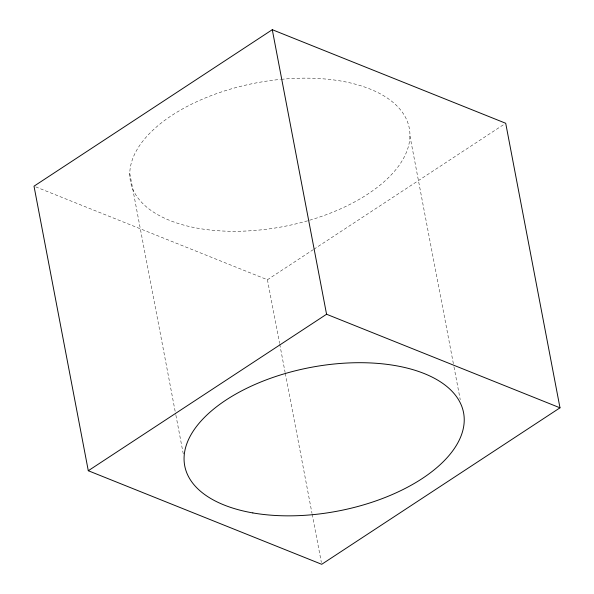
<?xml version="1.0" encoding="UTF-8"?>
<svg xmlns="http://www.w3.org/2000/svg" width="594" height="594" viewBox="0 0 594 594"><rect width="100%" height="100%" fill="white"/><g stroke="black" fill="none" stroke-linecap="round" stroke-linejoin="round"><path stroke-width="0.45" stroke-dasharray="2.97 2.23" d="M35.729 186.872L267.434 279.752L313.083 249.777M313.855 249.265L504.937 123.775M409.949 136.041L453.823 366.045M453.994 366.951L460.239 399.68M267.434 279.752L279.574 343.391M279.752 344.297L285.127 372.483M285.298 373.388L312.006 513.387M312.177 514.3L321.369 562.481M129.774 173.411L175.727 414.322M175.898 415.236L183.36 454.321M281.333 79.314A141.936 73.107 -10.8 0 1 385.216 180.739A141.936 73.107 -10.8 0 1 143.466 204.217A141.936 73.107 -10.8 0 1 280.42 79.403"/><path stroke-width="0.89" d="M272.282 29.7L34.007 186.182L88.291 470.73L321.718 564.3L559.994 407.818L505.709 123.27L272.282 29.7L326.566 314.248L559.994 407.818M88.291 470.73L326.566 314.248M252.851 512.926A141.936 73.107 -10.8 0 0 464.226 420.589A141.936 73.107 -10.8 0 0 255.346 384.303A141.936 73.107 -10.8 0 0 252.851 512.926"/></g></svg>
